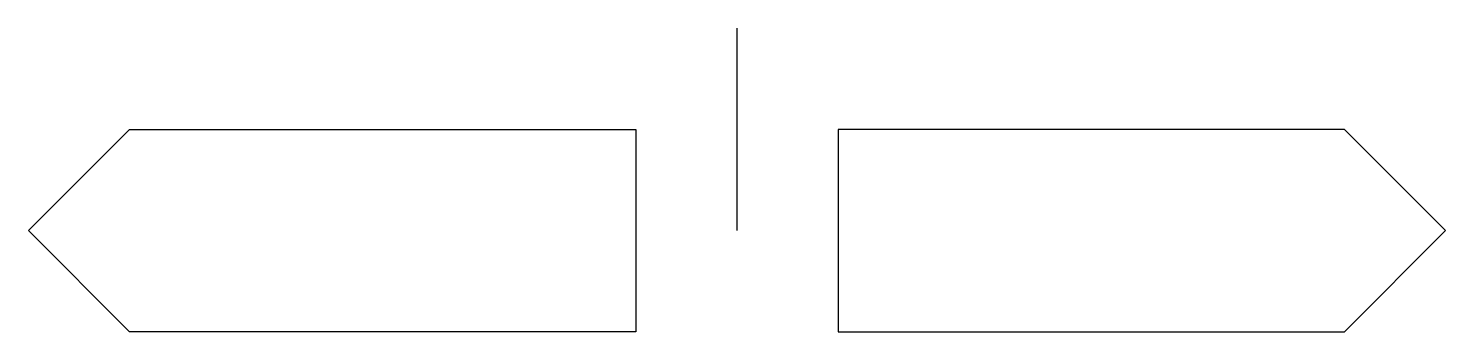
# Model space of a CAD drawing. Header units: millimetres. Extents: x -0.5 to 0.5, y -0.071 to 0.143.
import ezdxf

# ---------------------------------------------------------------- set-up
doc = ezdxf.new("R2010")
doc.units = ezdxf.units.MM

msp = doc.modelspace()

# ---------------------------------------------------------------- linework, layer by layer
for p, q in [((0, 0), (0, 0.14284)), ((-0.49995, 0), (-0.42853, 0.07142)), ((-0.42853, 0.07142), (-0.07142, 0.07142)), ((-0.07142, 0.07142), (-0.07142, -0.07142)), ((0.07142, 0.07142), (0.07142, -0.07142)), ((0.42853, 0.07142), (0.07142, 0.07142)), ((0.49995, 0), (0.42853, 0.07142)), ((-0.42853, -0.07142), (-0.49995, 0)), ((0.42853, -0.07142), (0.49995, 0)), ((-0.07142, -0.07142), (-0.42853, -0.07142)), ((0.07142, -0.07142), (0.42853, -0.07142))]:
    msp.add_line(p, q)

doc.saveas('drawing.dxf')
